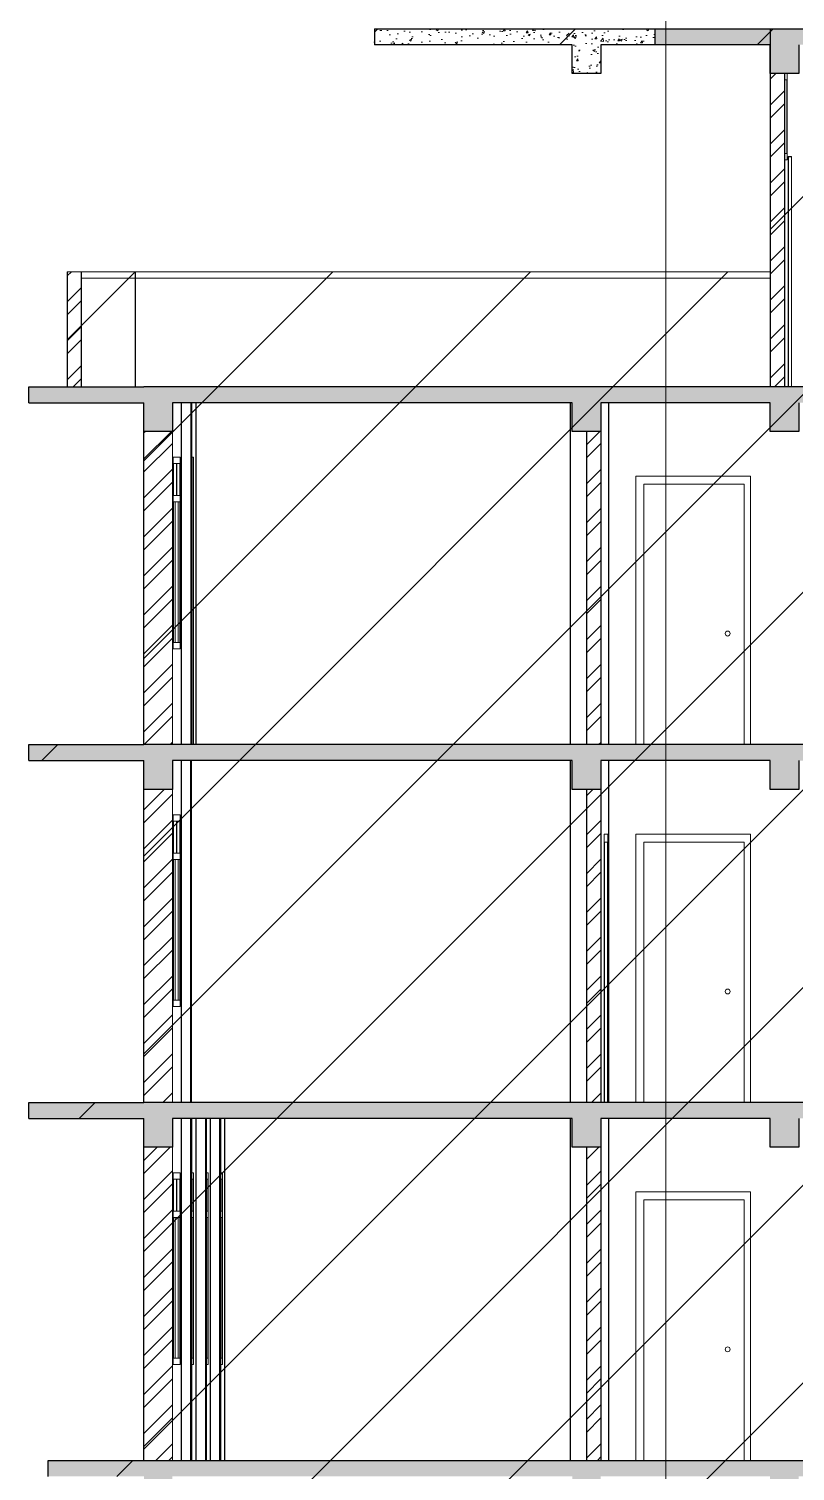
# Model space of a CAD drawing. Header units: inches. Extents: x 4069 to 291496, y -47643 to 12535.
# Drawn here: x 145312.6 to 145552.5, y -25405.7 to -24954.3 of the extents above; entities that cross this region are included whole.
import ezdxf

# ---------------------------------------------------------------- set-up
doc = ezdxf.new("R2010")
doc.units = ezdxf.units.IN
doc.header["$LTSCALE"] = 5
doc.header["$MEASUREMENT"] = 0
for name, color, linetype, lineweight in [('A-WALL', 7, 'Continuous', 9), ('dimention', 5, 'Continuous', 9), ('DOOR', 62, 'Continuous', 0), ('Railing', 43, 'Continuous', 18), ('win', 5, 'Continuous', 18)]:
    doc.layers.add(name, color=color, linetype=linetype, lineweight=lineweight)
doc.layers.add('WALL', color=7, linetype='Continuous')
pattern_1 = [(50, (-20.605, -1362.925), (7.17260183, -0.62752135), [0.75, -8.25]), (355, (-20.605, -1362.925), (-1.38751334, 7.52192134), [0.6, -6.6]), (100.4514445, (-20.007, -1362.977), (5.78508847, 6.8943999), [0.63740192, -7.01142112]), (46.1842, (-20.605, -1360.925), (10.6724133, -1.6551928), [1.125, -12.375]), (96.6356355, (-19.715, -1361.063), (9.34661946, 9.741186), [0.9561034, -10.5171376]), (351.184164, (-20.605, -1360.925), (9.34661945, 9.741186), [0.9, -9.9]), (21, (-19.605, -1361.425), (5.96907052, -4.0261889), [0.75, -8.25]), (326, (-19.605, -1361.425), (2.43315332, 7.25150045), [0.6, -6.6]), (71.451445, (-19.1074, -1361.7605), (8.40222377, 3.22531153), [0.6374019, -7.01142112]), (37.5, (-20.6048, -1362.925), (0.121598553, 3.32893854), [0, -6.52, 0, -6.7, 0, -6.625]), (7.5, (-20.605, -1362.925), (2.630695374, 3.94411712), [0, -3.82, 0, -6.37, 0, -2.525]), (327.5, (-22.8348, -1362.925), (5.33822436, -0.225548717), [0, -2.5, 0, -7.8, 0, -10.35]), (317.5, (-23.835, -1362.925), (5.8318617, 1.00104982), [0, -3.25, 0, -5.18, 0, -7.35])]
pattern_2 = [(45, (-20.605, -1362.925), (-6.098796, 6.098796), []), (45, (-16.539, -1362.925), (-6.098796, 6.098796), [])]

msp = doc.modelspace()

# ---------------------------------------------------------------- hatches: boundary and pattern name
at = {"layer": 'A-WALL', "ltscale": 40, "true_color": 0xf26722}
h = msp.add_hatch(dxfattribs=at)
h.set_pattern_fill('AR-CONC', color=30)
h.set_pattern_definition(pattern_1)
h.paths.add_polyline_path([(145491.68892, -24959.30102), (145508.69649, -24959.30102), (145508.69649, -24954.30102), (145420.80792, -24954.30102), (145420.80792, -24959.30102), (145482.72754, -24959.30102), (145482.72754, -24968.30102), (145491.68892, -24968.30102)])
h = msp.add_hatch(dxfattribs=at)
h.set_pattern_fill('AR-CONC', color=30)
h.set_pattern_definition(pattern_1)
h.paths.add_polyline_path([(145726.15254, -24954.30102), (145712.5131, -24954.30102), (145544.71253, -24954.30102), (145544.71253, -24968.30102), (145553.67392, -24968.30102), (145553.67392, -24959.30102), (145677.77981, -24959.30102), (145677.77981, -24968.30102), (145686.7758, -24968.30102), (145686.7758, -24959.30102), (145725.12554, -24959.30102), (145726.15254, -24959.30102)])
h.paths.add_polyline_path([(145544.71253, -24954.30102), (145508.69649, -24954.30102), (145508.69649, -24959.30102), (145544.71253, -24959.30102)])
h = msp.add_hatch(dxfattribs=at)
h.set_pattern_fill('AR-CONC', color=30)
h.set_pattern_definition(pattern_1)
h.paths.add_polyline_path([(145644.51472, -25015.30102), (145677.77179, -25015.30102), (145677.77981, -25015.30102), (145677.77981, -25024.30102), (145686.7758, -25024.30102), (145686.7758, -25015.30102), (145722.79184, -25015.30102), (145722.79184, -25010.30102), (145677.77179, -25010.30102), (145632.75182, -25010.30102), (145632.75182, -25018.30102), (145622.74471, -25018.30102), (145622.74471, -25026.30102), (145612.74064, -25026.30102), (145612.74064, -25034.30102), (145602.73845, -25034.30102), (145602.73845, -25042.30102), (145592.73248, -25042.30102), (145592.73248, -25050.30102), (145582.7195, -25050.30102), (145582.7195, -25058.30102), (145572.72433, -25058.30102), (145572.72433, -25066.30102), (145348.62521, -25066.30102), (145312.60917, -25066.30102), (145312.60917, -25071.30102), (145348.62521, -25071.30102), (145348.62521, -25080.30102), (145357.58659, -25080.30102), (145357.58659, -25071.30102), (145482.72754, -25071.30102), (145482.72754, -25080.30102), (145491.68491, -25080.30102), (145491.68491, -25071.30102), (145491.68892, -25071.30102), (145544.71253, -25071.30102), (145544.71253, -25080.30102), (145553.67392, -25080.30102), (145553.67392, -25071.30102), (145574.46539, -25071.30102)])
h = msp.add_hatch(dxfattribs=at)
h.set_pattern_fill('AR-CONC', color=30)
h.set_pattern_definition(pattern_1)
h.paths.add_polyline_path([(145491.68491, -25183.30102), (145491.68892, -25183.30102), (145544.71253, -25183.30102), (145544.71253, -25192.30102), (145553.67392, -25192.30102), (145553.67392, -25183.30102), (145574.46623, -25183.30102), (145644.51036, -25127.30102), (145677.77981, -25127.30102), (145677.77981, -25136.30102), (145686.7758, -25136.30102), (145686.7758, -25127.30102), (145722.79184, -25127.30102), (145722.79184, -25122.30102), (145632.75182, -25122.30102), (145632.75182, -25130.30102), (145622.74471, -25130.30102), (145622.74471, -25138.30102), (145612.74064, -25138.30102), (145612.74064, -25146.30102), (145602.73845, -25146.30102), (145602.73845, -25154.30102), (145592.73248, -25154.30102), (145592.73248, -25162.30102), (145582.7195, -25162.30102), (145582.7195, -25170.30102), (145572.72433, -25170.30102), (145572.72433, -25178.30102), (145348.62521, -25178.30102), (145312.60917, -25178.30102), (145312.60917, -25183.30102), (145348.62521, -25183.30102), (145348.62521, -25192.30102), (145357.58659, -25192.30102), (145357.58659, -25183.30102), (145482.72754, -25183.30102), (145482.72754, -25192.30102), (145491.68491, -25192.30102)])
h = msp.add_hatch(dxfattribs=at)
h.set_pattern_fill('AR-CONC', color=30)
h.set_pattern_definition(pattern_1)
h.paths.add_polyline_path([(145644.51036, -25239.30102), (145677.77981, -25239.30102), (145677.77981, -25248.30102), (145686.7758, -25248.30102), (145686.7758, -25239.30102), (145722.79184, -25239.30102), (145722.79184, -25234.30102), (145632.75182, -25234.30102), (145632.75182, -25242.30102), (145622.74471, -25242.30102), (145622.74471, -25250.30102), (145612.74064, -25250.30102), (145612.74064, -25258.30102), (145602.73845, -25258.30102), (145602.73845, -25266.30102), (145592.73248, -25266.30102), (145592.73248, -25274.30102), (145582.7195, -25274.30102), (145582.7195, -25282.30102), (145572.72433, -25282.30102), (145572.72433, -25290.30102), (145348.62521, -25290.30102), (145312.60902, -25290.30102), (145312.60902, -25295.30102), (145348.62521, -25295.30102), (145348.62521, -25304.30102), (145357.58659, -25304.30102), (145357.58659, -25295.30102), (145482.72754, -25295.30102), (145482.72754, -25304.30102), (145491.68491, -25304.30102), (145491.68491, -25295.30102), (145491.68892, -25295.30102), (145544.71253, -25295.30102), (145544.71253, -25304.30102), (145553.67392, -25304.30102), (145553.67392, -25295.30102), (145574.46623, -25295.30102)])
h = msp.add_hatch(dxfattribs=at)
h.set_pattern_fill('AR-CONC', color=30)
h.set_pattern_definition(pattern_1)
h.paths.add_polyline_path([(145491.68892, -25407.30102), (145544.71253, -25407.30102), (145544.71253, -25416.30102), (145553.67392, -25416.30102), (145553.67392, -25407.30102), (145574.46623, -25407.30102), (145644.51036, -25351.30102), (145686.7758, -25351.30102), (145686.7758, -25346.30102), (145632.75182, -25346.30102), (145632.75182, -25354.30102), (145622.74471, -25354.30102), (145622.74471, -25362.30102), (145612.74064, -25362.30102), (145612.74064, -25370.30102), (145602.73845, -25370.30102), (145602.73845, -25378.30102), (145592.73248, -25378.30102), (145592.73248, -25386.30102), (145582.7195, -25386.30102), (145582.7195, -25394.30102), (145572.72433, -25394.30102), (145572.72433, -25402.30102), (145348.62521, -25402.30102), (145318.62599, -25402.30102), (145318.62599, -25407.30102), (145348.62521, -25407.30102), (145348.62521, -25416.30102), (145357.58659, -25416.30102), (145357.58659, -25407.30102), (145482.72754, -25407.30102), (145482.72754, -25416.30102), (145491.68892, -25416.30102)])
at = {"layer": 'dimention', "ltscale": 40, "true_color": 0xf26722}
h = msp.add_hatch(dxfattribs=at)
h.set_pattern_fill('ANSI32', color=30, scale=23)
h.set_pattern_definition(pattern_2)
h.paths.add_polyline_path([(145549.21454, -24968.30102), (145544.71253, -24968.30102), (145544.71253, -25066.30102), (145549.21454, -25066.30102)])
h = msp.add_hatch(dxfattribs=at)
h.set_pattern_fill('ANSI32', color=30, scale=23)
h.set_pattern_definition(pattern_2)
h.paths.add_polyline_path([(145329.11652, -25030.30102), (145324.61452, -25030.30102), (145324.61452, -25066.30102), (145329.11652, -25066.30102)])
h = msp.add_hatch(dxfattribs=at)
h.set_pattern_fill('ANSI32', color=30, scale=23)
h.set_pattern_definition(pattern_2)
h.paths.add_polyline_path([(145357.58659, -25080.30102), (145348.62521, -25080.30102), (145348.62521, -25178.30102), (145357.58659, -25178.30102)])
h = msp.add_hatch(dxfattribs=at)
h.set_pattern_fill('ANSI32', color=30, scale=23)
h.set_pattern_definition(pattern_2)
h.paths.add_polyline_path([(145491.68491, -25080.30102), (145487.18692, -25080.30102), (145487.18692, -25178.30102), (145491.68491, -25178.30102)])
h = msp.add_hatch(dxfattribs=at)
h.set_pattern_fill('ANSI32', color=30, scale=23)
h.set_pattern_definition(pattern_2)
h.paths.add_polyline_path([(145357.58659, -25192.30102), (145348.62521, -25192.30102), (145348.62521, -25290.30102), (145357.58659, -25290.30102)])
h = msp.add_hatch(dxfattribs=at)
h.set_pattern_fill('ANSI32', color=30, scale=23)
h.set_pattern_definition(pattern_2)
h.paths.add_polyline_path([(145491.68491, -25192.30102), (145487.18692, -25192.30102), (145487.18692, -25290.30102), (145491.68491, -25290.30102)])
h = msp.add_hatch(dxfattribs=at)
h.set_pattern_fill('ANSI32', color=30, scale=23)
h.set_pattern_definition(pattern_2)
h.paths.add_polyline_path([(145357.58659, -25304.30102), (145348.62521, -25304.30102), (145348.62521, -25402.30102), (145357.58659, -25402.30102)])
h = msp.add_hatch(dxfattribs=at)
h.set_pattern_fill('ANSI32', color=30, scale=23)
h.set_pattern_definition(pattern_2)
h.paths.add_polyline_path([(145491.68491, -25304.30102), (145487.18692, -25304.30102), (145487.18692, -25402.30102), (145491.68491, -25402.30102)])
at = {"layer": 'WALL', "linetype": 'ByBlock', "ltscale": 5, "true_color": 0xf8991e}
h = msp.add_hatch(dxfattribs=at)
h.set_pattern_fill('ANSI31', color=30, scale=350)
h.set_pattern_definition([(45, (-20.605, -1362.925), (-30.935922, 30.935922), [])])
h.paths.add_polyline_path([(145420.80792, -24954.30102), (145726.15254, -24954.30102), (145726.15254, -24959.30102), (145725.12554, -24959.30102), (145725.12554, -25066.30102), (145732.81133, -25066.30102), (145732.81133, -25071.30102), (145725.12554, -25071.30102), (145725.12554, -25178.30102), (145732.81133, -25178.30102), (145732.81133, -25183.30102), (145725.12554, -25183.30102), (145725.12554, -25290.30102), (145725.12554, -25295.30102), (145697.43735, -25295.30102), (145697.43735, -25402.30102), (145715.12434, -25402.30102), (145715.12434, -25407.30102), (145697.43735, -25407.30102), (145697.43735, -25530.30102), (145686.7758, -25530.30102), (145686.7758, -25569.26925), (145688.2758, -25569.26925), (145712.2758, -25578.26925), (145712.2758, -25596.26925), (145652.2758, -25596.26925), (145652.2758, -25578.26925), (145676.2758, -25569.26925), (145677.7758, -25569.26925), (145677.7758, -25535.30102), (145553.71253, -25535.30102), (145553.71253, -25569.26925), (145555.21253, -25569.26925), (145579.21253, -25578.26925), (145579.21253, -25596.26925), (145519.21253, -25596.26925), (145519.21253, -25578.26925), (145543.21253, -25569.26925), (145544.71253, -25569.26925), (145544.71253, -25535.30102), (145491.68892, -25535.30102), (145491.68892, -25569.26925), (145493.18892, -25569.26925), (145517.18892, -25578.26925), (145517.18892, -25596.26925), (145457.18892, -25596.26925), (145457.18892, -25578.26925), (145481.18892, -25569.26925), (145482.68892, -25569.26925), (145482.68892, -25535.30102), (145357.58659, -25535.30102), (145357.58659, -25569.26925), (145359.08659, -25569.26925), (145383.08659, -25578.26925), (145383.08659, -25596.26925), (145323.12521, -25596.26925), (145323.12521, -25578.26925), (145347.12521, -25569.26925), (145348.62521, -25569.26925), (145348.62521, -25407.30102), (145318.62599, -25407.30102), (145318.62599, -25402.30102), (145348.62521, -25402.30102), (145348.62521, -25295.30102), (145312.60902, -25295.30102), (145312.60902, -25290.30102), (145348.62521, -25290.30102), (145348.62521, -25183.30102), (145312.60917, -25183.30102), (145312.60917, -25178.30102), (145348.62521, -25178.30102), (145348.62521, -25071.30102), (145312.60917, -25071.30102), (145312.60917, -25066.30102), (145324.61452, -25066.30102), (145324.61452, -25030.30102), (145544.71253, -25030.30102), (145544.71253, -24959.30102), (145491.68892, -24959.30102), (145491.68892, -24968.30102), (145482.72754, -24968.30102), (145482.72754, -24959.30102), (145420.80792, -24959.30102)])

# ---------------------------------------------------------------- linework, layer by layer
at = {"layer": 'A-WALL', "ltscale": 5}
for p, q in [((145357.58659, -25178.30102), (145357.58659, -25071.30102)), ((145357.58659, -25290.30102), (145357.58659, -25183.30102)), ((145357.58659, -25402.30102), (145357.58659, -25295.30102))]:
    msp.add_line(p, q, dxfattribs=at)
msp.add_xline((145512.0521, -23123.42402), (0, 1), dxfattribs=at)
for points in [[(145318.62599, -25407.30102), (145318.62599, -25402.30102), (145348.62521, -25402.30102), (145348.62521, -25295.30102), (145312.60902, -25295.30102), (145312.60902, -25290.30102), (145348.62521, -25290.30102), (145348.62521, -25183.30102), (145312.60917, -25183.30102), (145312.60917, -25178.30102), (145348.62521, -25178.30102), (145348.62521, -25071.30102), (145312.60917, -25071.30102), (145312.60917, -25066.30102), (145324.61452, -25066.30102), (145324.61452, -25030.30102), (145544.71253, -25030.30102), (145544.71253, -24959.30102), (145491.68892, -24959.30102), (145491.68892, -24968.30102), (145482.72754, -24968.30102), (145482.72754, -24959.30102), (145420.80792, -24959.30102), (145420.80792, -24954.30102)], [(145420.80792, -24954.30102), (145726.15254, -24954.30102), (145726.15254, -24959.30102), (145725.12554, -24959.30102), (145725.12554, -25066.30102), (145732.81133, -25066.30102), (145732.81133, -25071.30102), (145725.12554, -25071.30102), (145725.12554, -25178.30102), (145732.81133, -25178.30102), (145732.81133, -25183.30102), (145725.12554, -25183.30102), (145725.12554, -25290.30102), (145725.12554, -25295.30102), (145697.43735, -25295.30102), (145697.43735, -25402.30102), (145715.12434, -25402.30102), (145715.12434, -25407.30102)]]:
    msp.add_lwpolyline(points, dxfattribs=at)
for centre, radius in [((145363.97207, -25118.80102), 0.01909), ((145531.41803, -25143.55102), 0.7664), ((145493.69681, -25255.55102), 0.02649), ((145531.41803, -25255.55102), 0.7664), ((145531.41803, -25367.55102), 0.7664)]:
    msp.add_circle(centre, radius, dxfattribs=at)
at = {"layer": 'DOOR', "lineweight": 13}
for p, q in [((145550.34374, -25066.30102), (145550.34374, -24994.30102)), ((145550.34374, -24994.30102), (145550.34374, -25066.30102)), ((145550.34374, -24994.30102), (145551.41801, -24994.30102)), ((145550.41834, -24994.37562), (145550.41834, -25066.30102)), ((145550.41834, -24994.37562), (145551.35833, -24994.37562)), ((145551.35833, -25066.30102), (145551.35833, -24994.37562)), ((145551.41801, -25066.30102), (145551.41801, -24994.30102)), ((145363.58281, -25088.30102), (145364.15013, -25088.30102)), ((145363.58281, -25088.36329), (145364.10032, -25088.36329)), ((145364.10032, -25178.30102), (145364.10032, -25088.36329)), ((145364.15013, -25178.30102), (145364.15013, -25088.30102)), ((145502.62368, -25171.36916), (145502.62368, -25094.30102)), ((145502.62368, -25094.30102), (145502.62368, -25178.30102)), ((145502.62368, -25094.30102), (145538.56755, -25094.30102)), ((145538.56755, -25178.30102), (145538.56755, -25094.30102)), ((145505.12368, -25096.80102), (145505.12368, -25178.30102)), ((145505.12368, -25096.80102), (145536.56755, -25096.80102)), ((145536.56755, -25178.30102), (145536.56755, -25096.80102)), ((145492.79409, -25290.09384), (145492.79409, -25206.30102)), ((145492.79409, -25206.30102), (145492.79409, -25290.30102)), ((145492.79409, -25206.30102), (145493.86836, -25206.30102)), ((145492.86881, -25208.80102), (145492.86881, -25290.30102)), ((145492.86881, -25208.80102), (145493.80859, -25208.80102)), ((145493.80859, -25290.30102), (145493.80859, -25208.80102)), ((145493.86836, -25290.30102), (145493.86836, -25206.30102)), ((145502.62368, -25283.36916), (145502.62368, -25206.30102)), ((145502.62368, -25206.30102), (145502.62368, -25290.30102)), ((145502.62368, -25206.30102), (145538.56755, -25206.30102)), ((145505.12368, -25208.80102), (145505.12368, -25290.30102)), ((145505.12368, -25208.80102), (145536.56755, -25208.80102)), ((145536.56755, -25290.30102), (145536.56755, -25208.80102)), ((145538.56755, -25290.30102), (145538.56755, -25206.30102)), ((145502.62368, -25395.36916), (145502.62368, -25318.30102)), ((145502.62368, -25318.30102), (145502.62368, -25402.30102)), ((145502.62368, -25318.30102), (145538.56755, -25318.30102)), ((145505.12368, -25320.80102), (145505.12368, -25402.30102)), ((145505.12368, -25320.80102), (145536.56755, -25320.80102)), ((145536.56755, -25402.30102), (145536.56755, -25320.80102)), ((145538.56755, -25402.30102), (145538.56755, -25318.30102))]:
    msp.add_line(p, q, dxfattribs=at)
at = {"layer": 'Railing', "color": 30}
for p, q in [((145324.61452, -25030.30102), (145544.71253, -25030.30102)), ((145329.11652, -25032.30102), (145544.71253, -25032.30102))]:
    msp.add_line(p, q, dxfattribs=at)
at = {"layer": 'WALL', "color": 2, "linetype": 'ByBlock', "ltscale": 5}
for p, q in [((145420.80792, -24954.30102), (145712.5131, -24954.30102)), ((145420.80792, -24954.30102), (145420.80792, -24959.30102)), ((145508.69649, -24959.30102), (145508.69649, -24954.30102)), ((145544.71253, -24954.30102), (145544.71253, -25066.30102)), ((145482.72754, -24959.30102), (145420.80792, -24959.30102)), ((145544.71253, -24959.30102), (145491.68892, -24959.30102)), ((145549.21454, -24968.30102), (145549.21454, -25066.30102)), ((145324.61452, -25030.30102), (145324.61452, -25066.30102)), ((145329.11652, -25066.30102), (145329.11652, -25030.30102)), ((145345.99966, -25066.30102), (145345.99966, -25030.30102)), ((145312.60917, -25066.30102), (145348.62521, -25066.30102)), ((145312.60917, -25071.30102), (145312.60917, -25066.30102)), ((145572.72433, -25066.30102), (145348.62521, -25066.30102)), ((145312.60917, -25071.30102), (145348.62521, -25071.30102)), ((145348.62521, -25178.30102), (145348.62521, -25071.30102)), ((145482.72754, -25071.30102), (145357.58659, -25071.30102)), ((145360.31557, -25071.30102), (145360.31557, -25178.30102)), ((145363.31424, -25071.30102), (145363.31424, -25178.30102)), ((145363.58281, -25071.30102), (145363.58281, -25178.30102)), ((145364.88124, -25071.30102), (145364.88124, -25178.30102)), ((145482.14228, -25071.30102), (145482.14228, -25178.30102)), ((145544.71253, -25071.30102), (145491.68491, -25071.30102)), ((145491.68491, -25071.30102), (145491.68491, -25178.30102)), ((145494.13693, -25071.30102), (145494.13693, -25178.30102)), ((145487.18692, -25080.30102), (145487.18692, -25178.30102)), ((145312.60917, -25178.30102), (145348.62521, -25178.30102)), ((145312.60917, -25183.30102), (145312.60917, -25178.30102)), ((145572.72433, -25178.30102), (145348.62521, -25178.30102)), ((145312.60917, -25183.30102), (145348.62521, -25183.30102)), ((145348.62521, -25290.30102), (145348.62521, -25183.30102)), ((145482.72754, -25183.30102), (145357.58659, -25183.30102)), ((145360.31557, -25183.30102), (145360.31557, -25290.30102)), ((145363.31424, -25290.30102), (145363.31424, -25183.30102)), ((145363.44852, -25183.30102), (145363.44852, -25290.30102)), ((145482.14228, -25183.30102), (145482.14228, -25290.30102)), ((145544.71253, -25183.30102), (145491.68491, -25183.30102)), ((145491.68491, -25183.30102), (145491.68491, -25290.30102)), ((145494.13693, -25183.30102), (145494.13693, -25290.30102)), ((145487.18692, -25192.30102), (145487.18692, -25290.30102)), ((145312.60902, -25290.30102), (145348.62521, -25290.30102)), ((145312.60902, -25295.30102), (145312.60902, -25290.30102)), ((145572.72433, -25290.30102), (145348.62521, -25290.30102)), ((145312.60902, -25295.30102), (145348.62521, -25295.30102)), ((145348.62521, -25402.30102), (145348.62521, -25295.30102)), ((145482.72754, -25295.30102), (145357.58659, -25295.30102)), ((145360.31557, -25295.30102), (145360.31557, -25402.30102)), ((145363.31424, -25402.30102), (145363.31424, -25295.30102)), ((145363.58281, -25295.30102), (145363.58281, -25402.30102)), ((145364.88124, -25295.30102), (145364.88124, -25402.30102)), ((145367.8799, -25295.30102), (145367.8799, -25402.30102)), ((145368.14847, -25295.30102), (145368.14847, -25402.30102)), ((145369.35738, -25295.30102), (145369.35738, -25402.30102)), ((145372.35605, -25295.30102), (145372.35605, -25402.30102)), ((145372.62462, -25295.30102), (145372.62462, -25402.30102)), ((145373.84964, -25295.30102), (145373.84964, -25402.30102)), ((145482.14228, -25295.30102), (145482.14228, -25402.30102)), ((145544.71253, -25295.30102), (145491.68491, -25295.30102)), ((145491.68491, -25295.30102), (145491.68491, -25402.30102)), ((145494.13693, -25295.30102), (145494.13693, -25402.30102)), ((145487.18692, -25304.30102), (145487.18692, -25402.30102)), ((145318.62599, -25402.30102), (145348.62521, -25402.30102)), ((145318.62599, -25407.30102), (145318.62599, -25402.30102)), ((145348.62521, -25402.30102), (145572.72433, -25402.30102))]:
    msp.add_line(p, q, dxfattribs=at)
for points in [[(145491.68892, -24959.30102), (145491.68892, -24959.30102), (145491.68892, -24968.30102), (145482.72754, -24968.30102), (145482.72754, -24959.30102)], [(145553.67392, -24959.30102), (145553.67392, -24959.30102), (145553.67392, -24968.30102), (145544.71253, -24968.30102), (145544.71253, -24959.30102)], [(145357.58659, -25071.30102), (145357.58659, -25071.30102), (145357.58659, -25080.30102), (145348.62521, -25080.30102), (145348.62521, -25071.30102)], [(145491.68892, -25071.30102), (145491.68892, -25071.30102), (145491.68892, -25080.30102), (145482.72754, -25080.30102), (145482.72754, -25071.30102)], [(145553.67392, -25071.30102), (145553.67392, -25071.30102), (145553.67392, -25080.30102), (145544.71253, -25080.30102), (145544.71253, -25071.30102)], [(145357.58659, -25183.30102), (145357.58659, -25183.30102), (145357.58659, -25192.30102), (145348.62521, -25192.30102), (145348.62521, -25183.30102)], [(145491.68892, -25183.30102), (145491.68892, -25183.30102), (145491.68892, -25192.30102), (145482.72754, -25192.30102), (145482.72754, -25183.30102)], [(145553.67392, -25183.30102), (145553.67392, -25183.30102), (145553.67392, -25192.30102), (145544.71253, -25192.30102), (145544.71253, -25183.30102)], [(145357.58659, -25295.30102), (145357.58659, -25295.30102), (145357.58659, -25304.30102), (145348.62521, -25304.30102), (145348.62521, -25295.30102)], [(145491.68892, -25295.30102), (145491.68892, -25295.30102), (145491.68892, -25304.30102), (145482.72754, -25304.30102), (145482.72754, -25295.30102)], [(145553.67392, -25295.30102), (145553.67392, -25295.30102), (145553.67392, -25304.30102), (145544.71253, -25304.30102), (145544.71253, -25295.30102)]]:
    msp.add_lwpolyline(points, dxfattribs=at)
at = {"layer": 'win'}
for p, q in [((145549.99565, -24968.30102), (145549.27947, -24968.30102)), ((145549.27947, -24995.30102), (145549.27947, -24968.30102)), ((145549.99565, -24968.30102), (145549.99565, -24995.30102)), ((145549.93597, -24970.30102), (145549.33915, -24970.30102)), ((145549.33915, -24993.30102), (145549.33915, -24970.30102)), ((145549.93597, -24970.30102), (145549.93597, -24993.30102)), ((145549.99565, -24995.30102), (145549.27947, -24995.30102)), ((145549.93597, -24993.30102), (145549.33915, -24993.30102)), ((145357.80893, -25088.30102), (145359.95748, -25088.30102)), ((145357.80893, -25148.30102), (145357.80893, -25088.30102)), ((145357.86864, -25090.30102), (145358.85287, -25090.30102)), ((145357.86864, -25100.30102), (145357.86864, -25090.30102)), ((145358.85287, -25100.30102), (145358.85287, -25090.30102)), ((145358.91258, -25090.30102), (145359.89777, -25090.30102)), ((145358.91258, -25100.30102), (145358.91258, -25090.30102)), ((145359.89777, -25100.30102), (145359.89777, -25090.30102)), ((145359.95748, -25148.30102), (145359.95748, -25088.30102)), ((145357.86864, -25100.30102), (145358.85287, -25100.30102)), ((145358.91258, -25100.30102), (145359.89777, -25100.30102)), ((145357.86864, -25102.30102), (145358.37616, -25102.30102)), ((145357.86864, -25146.30102), (145357.86864, -25102.30102)), ((145358.37616, -25102.30102), (145358.37616, -25146.30102)), ((145358.43587, -25102.30102), (145359.33054, -25102.30102)), ((145358.43587, -25102.30102), (145358.43587, -25146.30102)), ((145359.33054, -25102.30102), (145359.33054, -25146.30102)), ((145359.39025, -25102.30102), (145359.89777, -25102.30102)), ((145359.39025, -25102.30102), (145359.39025, -25146.30102)), ((145359.89777, -25146.30102), (145359.89777, -25102.30102)), ((145357.80893, -25148.30102), (145359.95748, -25148.30102)), ((145357.86864, -25146.30102), (145358.37616, -25146.30102)), ((145358.43587, -25146.30102), (145359.33054, -25146.30102)), ((145359.39025, -25146.30102), (145359.89777, -25146.30102)), ((145357.80893, -25200.30102), (145359.95748, -25200.30102)), ((145357.80893, -25260.30102), (145357.80893, -25200.30102)), ((145357.86864, -25202.30102), (145358.85287, -25202.30102)), ((145357.86864, -25212.30102), (145357.86864, -25202.30102)), ((145358.85287, -25212.30102), (145358.85287, -25202.30102)), ((145358.91258, -25202.30102), (145359.89777, -25202.30102)), ((145358.91258, -25212.30102), (145358.91258, -25202.30102)), ((145359.89777, -25212.30102), (145359.89777, -25202.30102)), ((145359.95748, -25260.30102), (145359.95748, -25200.30102)), ((145357.86864, -25212.30102), (145358.85287, -25212.30102)), ((145358.91258, -25212.30102), (145359.89777, -25212.30102)), ((145357.86864, -25214.30102), (145358.37616, -25214.30102)), ((145357.86864, -25258.30102), (145357.86864, -25214.30102)), ((145358.37616, -25214.30102), (145358.37616, -25258.30102)), ((145358.43587, -25214.30102), (145359.33054, -25214.30102)), ((145358.43587, -25214.30102), (145358.43587, -25258.30102)), ((145359.33054, -25214.30102), (145359.33054, -25258.30102)), ((145359.39025, -25214.30102), (145359.89777, -25214.30102)), ((145359.39025, -25214.30102), (145359.39025, -25258.30102)), ((145359.89777, -25258.30102), (145359.89777, -25214.30102)), ((145357.86864, -25258.30102), (145358.37616, -25258.30102)), ((145358.43587, -25258.30102), (145359.33054, -25258.30102)), ((145359.39025, -25258.30102), (145359.89777, -25258.30102)), ((145357.80893, -25260.30102), (145359.95748, -25260.30102)), ((145357.80893, -25312.30102), (145359.95748, -25312.30102)), ((145357.80893, -25372.30102), (145357.80893, -25312.30102)), ((145359.95748, -25372.30102), (145359.95748, -25312.30102)), ((145363.58281, -25312.30102), (145364.15013, -25312.30102)), ((145364.15013, -25372.30102), (145364.15013, -25312.30102)), ((145368.14847, -25312.30102), (145368.7158, -25312.30102)), ((145368.7158, -25372.30102), (145368.7158, -25312.30102)), ((145372.62462, -25312.30102), (145373.22178, -25312.30102)), ((145373.22178, -25372.30102), (145373.22178, -25312.30102)), ((145357.86864, -25314.30102), (145358.85287, -25314.30102)), ((145357.86864, -25324.30102), (145357.86864, -25314.30102)), ((145358.85287, -25324.30102), (145358.85287, -25314.30102)), ((145358.91258, -25314.30102), (145359.89777, -25314.30102)), ((145358.91258, -25324.30102), (145358.91258, -25314.30102)), ((145359.89777, -25324.30102), (145359.89777, -25314.30102)), ((145363.58281, -25314.30102), (145364.09043, -25314.30102)), ((145364.09043, -25324.30102), (145364.09043, -25314.30102)), ((145368.14847, -25314.30102), (145368.65609, -25314.30102)), ((145368.65609, -25324.30102), (145368.65609, -25314.30102)), ((145372.62462, -25314.30102), (145373.16208, -25314.30102)), ((145373.16208, -25324.30102), (145373.16208, -25314.30102)), ((145357.86864, -25324.30102), (145358.85287, -25324.30102)), ((145357.86864, -25326.30102), (145358.37616, -25326.30102)), ((145357.86864, -25370.30102), (145357.86864, -25326.30102)), ((145358.37616, -25326.30102), (145358.37616, -25370.30102)), ((145358.43587, -25326.30102), (145359.33054, -25326.30102)), ((145358.43587, -25326.30102), (145358.43587, -25370.30102)), ((145358.91258, -25324.30102), (145359.89777, -25324.30102)), ((145359.33054, -25326.30102), (145359.33054, -25370.30102)), ((145359.39025, -25326.30102), (145359.89777, -25326.30102)), ((145359.39025, -25326.30102), (145359.39025, -25370.30102)), ((145359.89777, -25370.30102), (145359.89777, -25326.30102)), ((145363.57096, -25326.30102), (145364.09043, -25326.30102)), ((145363.58281, -25324.30102), (145364.09043, -25324.30102)), ((145364.09043, -25370.30102), (145364.09043, -25326.30102)), ((145368.14847, -25324.30102), (145368.65609, -25324.30102)), ((145368.14847, -25326.30102), (145368.65609, -25326.30102)), ((145368.65609, -25370.30102), (145368.65609, -25326.30102)), ((145372.62462, -25324.30102), (145373.16208, -25324.30102)), ((145372.64261, -25326.30102), (145373.16208, -25326.30102)), ((145372.64261, -25326.30102), (145372.64261, -25370.30102)), ((145373.16208, -25370.30102), (145373.16208, -25326.30102)), ((145357.86864, -25370.30102), (145358.37616, -25370.30102)), ((145358.43587, -25370.30102), (145359.33054, -25370.30102)), ((145359.39025, -25370.30102), (145359.89777, -25370.30102)), ((145363.57096, -25370.30102), (145364.09043, -25370.30102)), ((145368.14847, -25370.30102), (145368.65609, -25370.30102)), ((145372.64261, -25370.30102), (145373.16208, -25370.30102)), ((145357.80893, -25372.30102), (145359.95748, -25372.30102)), ((145363.58281, -25372.30102), (145364.15013, -25372.30102)), ((145368.14847, -25372.30102), (145368.7158, -25372.30102)), ((145372.62462, -25372.30102), (145373.22178, -25372.30102))]:
    msp.add_line(p, q, dxfattribs=at)

doc.saveas('drawing.dxf')
